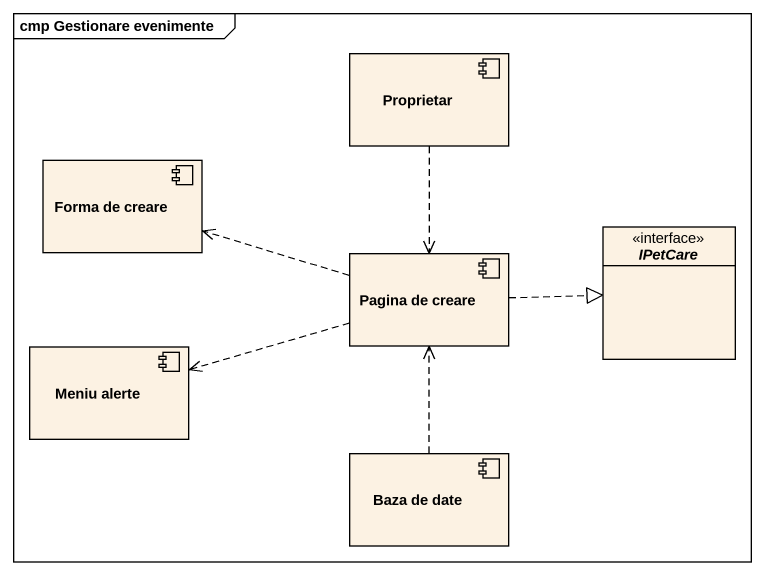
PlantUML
@startuml
mainframe cmp Gestionare evenimente
allowmixing
hide circle
hide empty members
component Proprietar
component "Forma de creare" as Forma_de_creare
interface IPetCare
component "Pagina de creare" as Pagina_de_creare
component "Meniu alerte" as Meniu_alerte
component "Baza de date" as Baza_de_date
Proprietar ..> Pagina_de_creare
Pagina_de_creare .left.> Forma_de_creare
Pagina_de_creare .right.|> IPetCare
Pagina_de_creare .left.> Meniu_alerte
Baza_de_date .up.> Pagina_de_creare
@enduml
